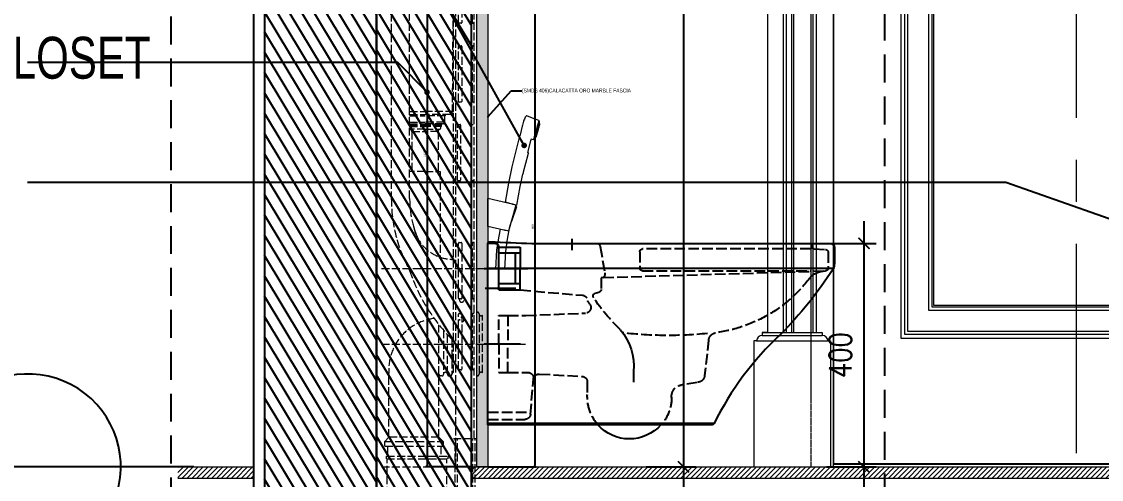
# Model space of a CAD drawing. Header units: inches. Extents: x 193287 to 241687, y 437648 to 550079.
# Drawn here: x 227563 to 229495, y 448313 to 449132 of the extents above; entities that cross this region are included whole.
import ezdxf

# ---------------------------------------------------------------- set-up
doc = ezdxf.new("R2010")
doc.units = ezdxf.units.IN
doc.header["$MEASUREMENT"] = 0
for name, pattern in [('AM_DIN_F_W050', [6.25, 4.75, -1.5]), ('CENTERX2', [4, 2.5, -0.5, 0.5, -0.5]), ('HIDDEN', [0.375, 0.25, -0.125]), ('HIDDEN2', [0.1875, 0.125, -0.0625])]:
    doc.linetypes.add(name, pattern=pattern)
for name, color, linetype, lineweight in [('A-Dim-ID', 9, 'Continuous', 20), ('CQ bathroom accessories', 8, 'Continuous', 0), ('CQ Marble', 6, 'Continuous', 0), ('CQ Section Flooring fin.', 6, 'Continuous', 0), ('CQ Wood', 30, 'Continuous', 0), ('Marble', 6, 'Continuous', 0)]:
    doc.layers.add(name, color=color, linetype=linetype, lineweight=lineweight)
for name, color, linetype in [('A-DIMESNION-1', 7, 'Continuous'), ('CQ centerline', 8, 'Continuous'), ('CQ elevation arrow label', 1, 'Continuous'), ('CQ marble hatch', 8, 'Continuous'), ('CQ Plaster', 1, 'Continuous'), ('CQ SANITARY WARES', 212, 'Continuous'), ('CQ section wall', 3, 'Continuous'), ('CQ SPOT DETAIL DIMENSION', 9, 'Continuous'), ('CQ spot detail elevation', 1, 'Continuous'), ('CQ SPOT DETAILS', 40, 'Continuous'), ('CQ text label', 3, 'Continuous'), ('CQ_callout', 34, 'Continuous'), ('Layer1', 1, 'Continuous'), ('SANITARY WARES', 212, 'Continuous'), ('WOOD', 23, 'Continuous'), ('xref grd floor$2$CQ Wall hatch_CHB', 8, 'Continuous')]:
    doc.layers.add(name, color=color, linetype=linetype)
doc.styles.add('DIM 50', font='romans.shx', dxfattribs={"width": 0.75, "height": 100})
doc.styles.add('ST9', font='romans.shx', dxfattribs={"width": 0.8})
doc.styles.get("Standard").update_dxf_attribs({"font": 'arial.ttf'})
doc.dimstyles.new('CQ 2.5', dxfattribs={"dimscale": 0.025, "dimtxt": 150, "dimasz": 100, "dimexe": 100, "dimexo": 0, "dimgap": 80, "dimtad": 1, "dimdec": 0, "dimzin": 0, "dimdsep": 46, "dimtxsty": 'Standard', "dimblk": 'DOT', "dimcen": 100, "dimclrd": 250, "dimclre": 250, "dimclrt": 3, "dimadec": 0, "dimazin": 0, "dimtfac": 1, "dimtdec": 0, "dimtofl": 0, "dimtmove": 0, "dimatfit": 3, "dimfxl": 1, "dimtolj": 1, "dimtzin": 0, "dimlwd": -1, "dimarcsym": 0})
doc.dimstyles.new('DIM-20', dxfattribs={"dimscale": 1000, "dimtxt": 0.044, "dimasz": 0.035, "dimexe": 0.022, "dimexo": 0.022, "dimgap": 0.022, "dimtad": 1, "dimdec": 0, "dimzin": 0, "dimdsep": 46, "dimtxsty": 'ST9', "dimblk1": 'ARCHTICK', "dimblk2": 'ARCHTICK', "dimsah": 1, "dimcen": 0.088, "dimdle": 0.04, "dimclrd": 256, "dimclre": 256, "dimclrt": 3, "dimadec": 0, "dimazin": 0, "dimtfac": 1, "dimtdec": 0, "dimtix": 1, "dimtofl": 0, "dimtmove": 1, "dimatfit": 3, "dimldrblk": 'CLOSED', "dimfxl": 1, "dimtolj": 1, "dimtzin": 0, "dimarcsym": 0})
doc.dimstyles.get("Standard").update_dxf_attribs({"dimtxt": 0.18, "dimasz": 0.18, "dimexe": 0.18, "dimexo": 0.0625, "dimgap": 0.09, "dimtad": 0, "dimtih": 1, "dimtoh": 1, "dimdec": 4, "dimzin": 0, "dimdsep": 46, "dimtxsty": 'Standard', "dimcen": 0.09, "dimadec": 0, "dimazin": 0, "dimtfac": 1, "dimtdec": 4, "dimtofl": 0, "dimtmove": 0, "dimatfit": 3, "dimfxl": 1, "dimtolj": 1, "dimtzin": 0, "dimarcsym": 0})

# ---------------------------------------------------------------- blocks, each defined once
blk = doc.blocks.new('SECTION C AND F')
at = {"layer": 'Marble'}
h = blk.add_hatch(dxfattribs=at)
h.set_pattern_fill('ANSI31', color=8, scale=50, angle=-13.9714, style=0)
h.set_pattern_definition([(45, (300099.5014, 430523.575), (-4.4194174, 4.4194174), [])])
h.paths.add_polyline_path([(342600.2, 479435.9), (342600.2, 479415.9), (342464.9, 479415.9), (342464.9, 479435.9)])
h.paths.add_polyline_path([(342990, 479415.9), (342990, 479435.9), (345295.2, 479435.9), (345295.2, 479415.9)])
at = {"layer": 'xref grd floor$2$CQ Wall hatch_CHB'}
h = blk.add_hatch(dxfattribs=at)
h.set_pattern_fill('ANSI31,_O', color=8, scale=150, angle=76.0286)
h.set_pattern_definition([(121.0285767, (95684.039, 1302.347), (-16.0670684, -9.6649787), [])])
h.paths.add_polyline_path([(342620.2, 483585.9), (342820.2, 483585.9), (342820.2, 479335.6), (342620.2, 479335.6), (342620.2, 483035.9), (342620.2, 483035.9), (342620.2, 483235.9)])
h = blk.add_hatch(dxfattribs=at)
h.set_pattern_fill('ANSI31,_O', color=8, scale=150, angle=76.0286)
h.set_pattern_definition([(121.0285767, (0, 0), (-16.0670684, -9.6649787), [])])
h.paths.add_polyline_path([(342990, 479335.9), (342820.2, 479335.9), (342820.2, 480555.9), (342990, 480555.9)])
at = {"layer": 'CQ Plaster'}
blk.add_line((342600.2, 483585.9, 0), (342600.2, 479335.6, 0), dxfattribs=at)
at = {"layer": 'CQ Section Flooring fin.'}
for p, q in [((342464.9, 479435.9, 0), (342600.2, 479435.9, 0)), ((342990, 479435.9, 0), (345295.2, 479435.9, 0)), ((342464.9, 479415.9, 0), (342600.2, 479415.9, 0)), ((342990, 479415.9, 0), (345295.2, 479415.9, 0))]:
    blk.add_line(p, q, dxfattribs=at)
at = {"layer": 'CQ section wall'}
for p, q in [((342620.2, 483585.9, 0), (342620.2, 479335.6, 0)), ((342820.2, 483585.9, 0), (342820.2, 479335.6, 0))]:
    blk.add_line(p, q, dxfattribs=at)
at = {"layer": 'CQ section wall', "elevation": 0}
blk.add_lwpolyline([(342990, 479335.9), (342820.2, 479335.9), (342820.2, 480555.9), (342990, 480555.9)], close=True, dxfattribs=at)
blk = doc.blocks.new('wd-05 gf-07')
at = {"layer": 'CQ Wood', "color": 8, "ltscale": 5}
for p, q in [((229503, 471239.7, 0), (229503, 473698.5, 0)), ((229508.1, 471239.7, 0), (229508.1, 473693.4, 0)), ((229517.6, 471239.7, 0), (229517.6, 473683.9, 0)), ((229521.1, 471239.7, 0), (229521.1, 473680.4, 0)), ((229552.1, 471239.7, 0), (229552.1, 473649.4, 0)), ((229556.1, 471239.7, 0), (229556.1, 473645.4, 0)), ((229562.1, 471239.7, 0), (229562.1, 473639.4, 0)), ((229593.1, 471004.4, 0), (229593.1, 473608.4, 0)), ((229713.1, 471229.4, 0), (229713.1, 473489.6, 0)), ((229720.1, 471236.4, 0), (229720.1, 473482.6, 0)), ((229725.2, 471241.5, 0), (229725.2, 473477.6, 0)), ((229763.1, 471279.4, 0), (229763.1, 473439.6, 0)), ((229769.1, 471285.4, 0), (229769.1, 473433.6, 0)), ((229772.1, 471288.4, 0), (229772.1, 473430.6, 0)), ((230285.1, 471285.4, 0), (229769.1, 471285.4, 0)), ((230282.1, 471288.4, 0), (229772.1, 471288.4, 0)), ((230291.1, 471279.4, 0), (229763.1, 471279.4, 0)), ((230329, 471241.5, 0), (229725.2, 471241.5, 0)), ((230341.1, 471229.4, 0), (229713.1, 471229.4, 0)), ((230334.1, 471236.4, 0), (229720.1, 471236.4, 0))]:
    blk.add_line(p, q, dxfattribs=at)
at = {"layer": 'CQ Wood', "color": 8, "linetype": 'HIDDEN2', "ltscale": 10}
blk.add_line((229552.1, 470999.4, 0), (229552.1, 473659.5, 0), dxfattribs=at)
at = {"layer": 'CQ Wood', "color": 31, "ltscale": 5}
blk.add_line((229592.1, 470999.4, 0), (229592.1, 473609.4, 0), dxfattribs=at)
at = {"layer": 'CQ Wood', "color": 31, "ltscale": 5, "elevation": 0}
blk.add_lwpolyline([(229474.7, 471239.7), (229474.7, 473726.8), (230052.1, 473726.8)], dxfattribs=at)
at = {"layer": 'Marble', "color": 31}
for p, q in [((229454.7, 471224.7, 0), (229449.7, 471224.7, 0)), ((229449.7, 471224.7, 0), (229449.7, 470999.4, 0)), ((229474.7, 471239.7, 0), (229464.7, 471239.7, 0)), ((229464.7, 471239.7, 0), (229464.7, 471234.7, 0)), ((229474.7, 471239.7, 0), (229474.7, 471239.7, 0))]:
    blk.add_line(p, q, dxfattribs=at)
at = {"layer": 'Marble', "color": 8}
for p, q in [((229454.7, 471224.7, 0), (229582.1, 471224.7, 0)), ((229464.7, 471239.7, 0), (229562.1, 471239.7, 0)), ((229464.7, 471234.7, 0), (229572.1, 471234.7, 0)), ((229562.1, 471239.7, 0), (229562.1, 471239.7, 0)), ((229562.1, 471239.7, 0), (229572.1, 471239.7, 0)), ((229572.1, 471239.7, 0), (229572.1, 471234.7, 0)), ((229582.1, 471224.7, 0), (229587.1, 471224.7, 0)), ((229587.1, 471224.7, 0), (229587.1, 470999.4, 0))]:
    blk.add_line(p, q, dxfattribs=at)
at = {"layer": 'Marble', "color": 31}
blk.add_arc((229464.7, 471224.7, 0), 10, 90, 180, dxfattribs=at)
at = {"layer": 'Marble', "color": 8}
blk.add_arc((229572.1, 471224.7, 0), 10, 0, 90, dxfattribs=at)
at = {"layer": 'WOOD', "color": 8, "ltscale": 5}
blk.add_line((230461.1, 471004.4, 0), (229593.1, 471004.4, 0), dxfattribs=at)
blk = doc.blocks.new('ARROW LEVEL')
at = {"layer": 'Layer1'}
blk.add_hatch(color=256, dxfattribs=at).paths.add_polyline_path([(412574, 433440), (412587.3, 433525.1), (412599.2, 433463.4)])
at = {"layer": 'CQ centerline'}
blk.add_line((412633, 433605.1, 0), (412633, 433674, 0), dxfattribs=at)
blk.add_arc((412753.7, 433525.1, 0), 166.3, 180, 136.51, dxfattribs=at)
at = {"layer": 'Layer1', "elevation": 0}
blk.add_lwpolyline([(412574, 433440), (412587.3, 433525.1), (412599.2, 433463.4)], close=True, dxfattribs=at)
blk = doc.blocks.new('niche section 2')
at = {"layer": 'CQ marble hatch', "ltscale": 1000}
h = blk.add_hatch(dxfattribs=at)
h.set_pattern_fill('ANSI36', color=256, scale=25, style=0)
h.set_pattern_definition([(45, (-202819.4748, -456589.9536), (1.657281518, 6.0766989), [7.8125, -1.5625, 0, -1.5625])])
h.paths.add_polyline_path([(1495.4, -8254.4), (1475.4, -8254.4), (1475.4, -7124.3), (1495.4, -7124.3)])
at = {"layer": 'CQ Marble', "color": 6, "elevation": 0}
blk.add_lwpolyline([(1495.4, -8254.4), (1475.4, -8254.4), (1475.4, -7124.3), (1495.4, -7124.3), (1495.4, -8254.4)], dxfattribs=at)
blk = doc.blocks.new('Duravit Durastyle WC 254209 side')
at = {"layer": 'CQ SANITARY WARES', "color": 6, "linetype": 'AM_DIN_F_W050', "ltscale": 4}
for p, q in [((429844.8, 519420), (429836.7, 519372.8)), ((429436.8, 519409.8), (429436.8, 519381.6)), ((429462.2, 519415.8), (429441.6, 519414.8)), ((429468.1, 519415.8), (429768.9, 519415.8)), ((429773.9, 519410.8), (429773.9, 519381.6)), ((429839.5, 519364.6), (429442.6, 519376.6)), ((429768.9, 519376.6), (429466.4, 519376.6)), ((429839.5, 519364.6), (429843.1, 519364)), ((429843.1, 519364), (429843.1, 519343.3)), ((429987.9, 519342.4), (429876.8, 519333)), ((429977.9, 519296.8), (429871, 519301.1)), ((430010, 519296.8), (429977.9, 519296.8)), ((430026.5, 519296.8), (430010, 519296.8)), ((430010, 519296.8), (430010, 519245.8)), ((430026.5, 519245.8), (430026.5, 519296.8)), ((429650.8, 519252.7), (429658, 519189.6)), ((430010, 519194.8), (430010, 519245.8)), ((430026.5, 519245.8), (430026.5, 519194.8)), ((429785.1, 519196.6), (429785.1, 519172.8)), ((429953.5, 519191.9), (429877, 519187.8)), ((430010, 519194.8), (429974.2, 519194.8)), ((430026.5, 519194.8), (430010, 519194.8)), ((429671.3, 519177), (429700.1, 519172.3)), ((429867.9, 519177.8), (429867.9, 519155.4)), ((429969.6, 519119.8), (429964.3, 519182.9)), ((430045.7, 519123.5), (429969.3, 519123.5)), ((430045.7, 519110.8), (429979.6, 519110.8))]:
    blk.add_line(p, q, dxfattribs=at)
at = {"layer": 'CQ SANITARY WARES'}
for p, q in [((429895.7, 519433.7), (429895.7, 519413.4)), ((430026.1, 519418.9), (429987.9, 519419.3)), ((429987.9, 519419.3), (429987.9, 519380.8)), ((430026.1, 519342.8), (430026.1, 519418.9)), ((430045.7, 519426), (430032.3, 519425.8)), ((429987.9, 519408.3), (430026.1, 519408.3)), ((429997.2, 519408.3), (429997.2, 519353.3)), ((430045.7, 519381.4), (429428.6, 519381.4)), ((430052.6, 519380.8), (429974.4, 519380.8)), ((429987.9, 519342.4), (429987.9, 519380.8)), ((429987.9, 519353.3), (430026.1, 519353.3)), ((430026.1, 519342.8), (429987.9, 519342.4)), ((430050.6, 519345.8), (429995.8, 519345.8)), ((429854, 519336.4), (429846.7, 519338.4)), ((430052.6, 519245.8), (429987.4, 519245.8)), ((429641.1, 519103.6), (430045.7, 519103.6)), ((429736.3, 519100.8), (429848.8, 519100.8))]:
    blk.add_line(p, q, dxfattribs=at)
blk.add_lwpolyline([(430045.7, 519425.8, 0.428089), (430042.5, 519428.8, -0.003714), (429967.1, 519425.8), (429432.7, 519425.8, 0.414214), (429425.7, 519418.8), (429425.7, 519389.1, 0.119222), (429427.9, 519379.9, 0.051911), (429522.4, 519262.7, -0.089703), (429641.1, 519103.6, 0.284493), (429645.6, 519100.8), (429736.3, 519100.8, 0.444692), (429848.8, 519100.8), (430045.7, 519100.8)], format="xyb", close=True, dxfattribs=at)
at = {"layer": 'CQ SANITARY WARES', "color": 6, "linetype": 'AM_DIN_F_W050', "ltscale": 4}
for centre, radius, start, end in [((429461.9, 519420.8), 5, 272.9399, 90), ((429441.8, 519409.8), 5, 92.8535, 180), ((429768.9, 519410.8), 5, 0, 90), ((429441.8, 519381.6), 5, 180, 270), ((429768.9, 519381.6), 5, 270, 0), ((429671, 519516), 252.3, 217.3453, 262.4493), ((429844.8, 519370.9), 8.29, 166.8205, 230.2311), ((429579.3, 519511.8), 332.4, 313.7197, 326.602), ((429852.6, 519331.6), 5, 326.602, 74.2054), ((429564.8, 519517.6), 359.7, 326.0388, 327.2196), ((429877.3, 519323), 10, 93.0068, 148.3617), ((429871.4, 519311.1), 10, 146.0388, 267.7161), ((429635.9, 519251), 15, 6.4795, 82.4493), ((429723.8, 519951.7), 690.7, 264.0989, 276.6635), ((429671.3, 519190.3), 13.3, 183.1264, 270), ((429877.9, 519177.8), 10, 94.9207, 180), ((429954.4, 519182), 10, 5.2388, 94.9207), ((429974.2, 519184.8), 10, 90, 185.2388), ((429696.5, 519152), 20.6, 354.4896, 80.1159), ((429789.5, 519150), 72.5, 179.4954, 222.7701), ((429789.3, 519152.2), 78.6, 319.1276, 2.303), ((429979.6, 519120.8), 10, 185.2388, 270)]:
    blk.add_arc(centre, radius, start, end, dxfattribs=at)
at = {"layer": 'CQ SANITARY WARES'}
for centre, radius, start, end in [((429851.7, 519418.8), 7, 90, 170.3452), ((430033.1, 519418.9), 7, 96.1997, 179.9501), ((429441.5, 519339.1), 37.5, 39.4711, 89.5358), ((429848.1, 519343.3), 5, 180, 254.2054), ((429887.5, 519205.2), 102.8, 139.7813, 184.7865)]:
    blk.add_arc(centre, radius, start, end, dxfattribs=at)
blk = doc.blocks.new('hansgrohe handspray side_3219000')
for p, q in [((153189.2, 35423.4), (153189.6, 35423.5)), ((153189.2, 35423.4), (153189.6, 35423.5)), ((153189.2, 35423.4), (153189.3, 35423.1)), ((153189.2, 35423.4), (153189.5, 35422.5)), ((153189.3, 35423.1), (153189.7, 35423.3)), ((153189.3, 35423.1), (153189.7, 35423.3)), ((153189.3, 35423.1), (153189.5, 35422.5)), ((153189.3, 35423.1), (153189.5, 35422.5)), ((153189.5, 35424), (153189.6, 35424.4)), ((153189.5, 35424), (153189.6, 35423.5)), ((153189.5, 35424), (153189.6, 35423.5)), ((153189.5, 35424), (153189.6, 35423.5)), ((153189.6, 35424.4), (153189.9, 35424.7)), ((153189.6, 35424.4), (153189.7, 35423.9)), ((153189.6, 35423.5), (153190, 35422.3)), ((153189.7, 35423.9), (153190, 35422.7)), ((153189.9, 35424.7), (153190.2, 35424.7)), ((153189.9, 35424.7), (153190.2, 35424.7)), ((153190, 35428.9), (153190.7, 35430.1)), ((153190, 35428.9), (153190.2, 35428.5)), ((153190, 35428.9), (153190.2, 35428.5)), ((153190, 35428.9), (153190.2, 35428.3)), ((153190, 35427.4), (153190.1, 35428.2)), ((153190, 35427.4), (153190, 35426.2)), ((153190, 35426.2), (153190.2, 35424.7)), ((153190.1, 35428.2), (153190.2, 35428.5)), ((153190.1, 35428.2), (153190.2, 35428.5)), ((153190.2, 35428.3), (153190.7, 35426.7)), ((153190.7, 35430.1), (153201.9, 35434.3)), ((153190.7, 35430.1), (153190.8, 35429.5)), ((153190.7, 35426.7), (153191.4, 35424.1)), ((153190.8, 35429.5), (153191.3, 35427.8)), ((153191.3, 35427.8), (153192.1, 35425)), ((153191.4, 35424.1), (153192.3, 35420.7)), ((153192.1, 35425), (153193.1, 35421.4)), ((153201.9, 35434.3), (153212.3, 35438.2)), ((153212.3, 35438.2), (153212.7, 35438.2)), ((153212.7, 35438.2), (153213.3, 35437.8)), ((153213.3, 35437.8), (153214, 35437)), ((153214, 35437), (153214.8, 35435.8)), ((153214.8, 35435.8), (153215.7, 35434.2)), ((153215.7, 35434.2), (153216.4, 35432.4)), ((153216.4, 35432.4), (153217.2, 35430.5)), ((153217.2, 35430.5), (153217.8, 35428.9)), ((153217.8, 35428.9), (153218.2, 35427.4)), ((153218.2, 35427.4), (153218.3, 35427.2)), ((153218.2, 35427.4), (153218.3, 35427.2)), ((153218.3, 35427.2), (153218.5, 35426.4)), ((153218.5, 35426.4), (153219.8, 35421.7)), ((153189.5, 35422.5), (153189.9, 35422.6)), ((153189.5, 35422.5), (153189.9, 35422.6)), ((153189.5, 35422.5), (153189.7, 35421.5)), ((153189.5, 35422.5), (153189.7, 35421.5)), ((153189.5, 35422.5), (153189.6, 35421.8)), ((153189.6, 35422), (153190, 35422.1)), ((153189.6, 35422), (153190, 35422.1)), ((153189.6, 35421.9), (153190.1, 35422)), ((153189.6, 35422), (153189.6, 35421.9)), ((153189.6, 35421.9), (153189.8, 35421.3)), ((153189.6, 35421.8), (153189.7, 35421.5)), ((153189.7, 35421.5), (153189.8, 35421.3)), ((153189.8, 35421.3), (153190.2, 35421.4)), ((153189.8, 35421.3), (153190.2, 35421.4)), ((153189.8, 35421.3), (153190, 35420.6)), ((153190, 35422.7), (153190.6, 35420.8)), ((153190, 35420.6), (153190.4, 35420.7)), ((153190, 35420.6), (153190.4, 35420.7)), ((153190, 35420.6), (153190.1, 35420.1)), ((153190.1, 35420.1), (153190.6, 35420.2)), ((153190.1, 35420.1), (153190.6, 35420.2)), ((153190.3, 35419.3), (153190.8, 35419.4)), ((153190.3, 35419.3), (153190.8, 35419.4)), ((153190.3, 35419.3), (153190.4, 35419)), ((153190.3, 35419.3), (153190.4, 35419)), ((153190.3, 35419.3), (153190.5, 35418.9)), ((153190.4, 35419), (153190.5, 35418.6)), ((153190.4, 35419), (153190.5, 35418.6)), ((153190.5, 35420.5), (153191.2, 35418)), ((153190.5, 35418.9), (153190.9, 35419)), ((153190.5, 35418.9), (153190.9, 35419)), ((153190.5, 35418.9), (153190.7, 35418.1)), ((153190.5, 35418.6), (153190.7, 35418.2)), ((153190.5, 35418.6), (153190.7, 35418.2)), ((153190.6, 35420.8), (153191.3, 35418.2)), ((153190.7, 35418.1), (153191.1, 35418.3)), ((153190.7, 35418.1), (153191.1, 35418.3)), ((153190.7, 35418.1), (153191.1, 35418.2)), ((153190.7, 35418.1), (153190.8, 35417.6)), ((153190.7, 35418.1), (153190.8, 35417.8)), ((153190.7, 35418.1), (153190.8, 35417.8)), ((153190.8, 35417.8), (153190.8, 35417.6)), ((153190.8, 35417.6), (153191.3, 35417.8)), ((153190.8, 35417.8), (153190.8, 35417.6)), ((153190.8, 35417.6), (153190.9, 35417.3)), ((153190.8, 35417.6), (153190.8, 35417.6)), ((153190.8, 35417.6), (153190.8, 35417.6)), ((153190.8, 35417.6), (153191, 35416.9)), ((153190.9, 35417.3), (153191, 35417)), ((153190.9, 35417.3), (153191, 35417)), ((153191, 35417.1), (153191.1, 35416.7)), ((153191, 35416.9), (153191.5, 35417)), ((153191, 35416.9), (153191.5, 35417)), ((153191, 35417), (153191.1, 35416.7)), ((153191, 35417), (153191.1, 35416.7)), ((153191, 35416.9), (153191.2, 35416.3)), ((153191.1, 35416.7), (153191.2, 35416.2)), ((153191.2, 35416.3), (153191.6, 35416.5)), ((153191.2, 35416.3), (153191.6, 35416.5)), ((153191.2, 35416.2), (153191.6, 35416.4)), ((153191.2, 35416.3), (153191.2, 35416.2)), ((153191.2, 35416.2), (153191.3, 35416)), ((153191.3, 35418.2), (153192.2, 35415.2)), ((153191.3, 35416), (153191.7, 35416.1)), ((153191.3, 35416), (153191.7, 35416.1)), ((153191.3, 35416), (153191.4, 35415.7)), ((153191.4, 35415.7), (153191.8, 35415.8)), ((153191.4, 35415.7), (153191.8, 35415.8)), ((153191.4, 35415.7), (153191.4, 35415.4)), ((153191.4, 35415.4), (153191.9, 35415.6)), ((153191.4, 35415.4), (153191.9, 35415.6)), ((153191.4, 35415.4), (153191.6, 35414.8)), ((153191.6, 35414.8), (153192.1, 35414.9)), ((153191.6, 35414.8), (153191.8, 35414.1)), ((153191.7, 35414.5), (153191.7, 35414.4)), ((153191.7, 35414.5), (153191.7, 35414.4)), ((153191.7, 35414.4), (153191.9, 35413.9)), ((153191.7, 35414.4), (153191.9, 35413.9)), ((153191.8, 35414.2), (153192.2, 35414.4)), ((153191.8, 35414.2), (153191.8, 35414.2)), ((153191.8, 35414.2), (153191.9, 35413.8)), ((153191.8, 35414.1), (153191.9, 35413.8)), ((153191.9, 35413.8), (153192.3, 35413.9)), ((153191.9, 35413.8), (153192.3, 35413.9)), ((153191.9, 35413.8), (153192, 35413.3)), ((153191.9, 35413.8), (153192.1, 35413.1)), ((153192, 35415.1), (153192.9, 35412)), ((153192, 35413.5), (153192, 35413.4)), ((153192, 35413.5), (153192, 35413.4)), ((153192, 35413.4), (153192.2, 35412.8)), ((153192, 35413.3), (153192.2, 35412.8)), ((153192, 35413.3), (153192.2, 35412.8)), ((153192.1, 35413.1), (153192.5, 35413.2)), ((153192.1, 35413.1), (153192.5, 35413.2)), ((153192.1, 35413.1), (153192.2, 35412.8)), ((153192.2, 35415.2), (153193, 35412)), ((153192.2, 35412.8), (153192.6, 35413)), ((153192.2, 35412.8), (153192.2, 35412.5)), ((153192.2, 35412.5), (153192.7, 35412.7)), ((153192.2, 35412.5), (153192.4, 35411.9)), ((153192.3, 35420.7), (153193.5, 35416.7)), ((153192.4, 35411.9), (153192.9, 35412)), ((153192.4, 35411.9), (153192.6, 35411.4)), ((153192.4, 35411.9), (153192.6, 35411.2)), ((153192.6, 35411.4), (153192.6, 35411.3)), ((153192.6, 35411.2), (153193.1, 35411.3)), ((153192.6, 35411.3), (153192.7, 35411.1)), ((153192.6, 35411.2), (153192.7, 35410.9)), ((153192.7, 35411.1), (153192.8, 35410.6)), ((153192.7, 35410.9), (153193.2, 35411)), ((153192.7, 35410.9), (153192.8, 35410.7)), ((153192.7, 35410.9), (153192.8, 35410.7)), ((153192.8, 35410.6), (153193.2, 35410.7)), ((153192.8, 35410.6), (153193.2, 35410.7)), ((153192.8, 35410.7), (153193, 35409.9)), ((153192.8, 35410.6), (153193, 35409.9)), ((153192.9, 35412), (153193.8, 35408.9)), ((153192.9, 35410.3), (153193.1, 35409.7)), ((153192.9, 35410.3), (153193.1, 35409.7)), ((153193, 35412), (153193.9, 35408.9)), ((153193, 35409.9), (153193.4, 35410)), ((153193, 35409.9), (153193.1, 35409.5)), ((153193, 35409.9), (153193.2, 35409.3)), ((153193, 35409.9), (153193.1, 35409.5)), ((153193.1, 35421.4), (153194.3, 35417.2)), ((153193.1, 35409.7), (153193.1, 35409.5)), ((153193.1, 35409.7), (153193.1, 35409.5)), ((153193.2, 35409.3), (153193.6, 35409.4)), ((153193.2, 35409.2), (153193.6, 35409.3)), ((153193.2, 35409.2), (153193.6, 35409.3)), ((153193.2, 35409.3), (153193.2, 35409.2)), ((153193.2, 35409.2), (153193.3, 35409)), ((153193.3, 35409), (153193.7, 35409.1)), ((153193.3, 35409), (153193.4, 35408.3)), ((153193.4, 35408.3), (153193.9, 35408.4)), ((153193.4, 35408.3), (153193.5, 35408)), ((153193.5, 35416.7), (153194.7, 35412.5)), ((153193.5, 35408.1), (153193.6, 35407.8)), ((153193.5, 35408), (153194, 35408.1)), ((153193.6, 35407.8), (153194, 35407.9)), ((153193.6, 35407.8), (153194, 35407.9)), ((153193.6, 35407.8), (153193.7, 35407.5)), ((153193.7, 35407.5), (153194.1, 35407.6)), ((153193.7, 35407.4), (153194.1, 35407.5)), ((153193.7, 35407.5), (153193.7, 35407.4)), ((153193.7, 35407.4), (153193.9, 35406.8)), ((153193.8, 35408.9), (153194.6, 35406)), ((153193.9, 35408.9), (153194.8, 35405.9)), ((153193.9, 35406.8), (153194.3, 35407)), ((153193.9, 35406.8), (153193.9, 35406.6)), ((153193.9, 35406.8), (153194.1, 35406.1)), ((153193.9, 35406.6), (153194, 35406.3)), ((153193.9, 35406.6), (153194, 35406.3)), ((153194, 35406.3), (153194.2, 35405.8)), ((153194, 35406.3), (153194.2, 35405.8)), ((153194, 35406.3), (153194.1, 35406.1)), ((153194, 35406.3), (153194, 35406.2)), ((153194, 35406.3), (153194.1, 35406.1)), ((153194.1, 35406.1), (153194.5, 35406.2)), ((153194.1, 35406.1), (153194.2, 35405.7)), ((153194.2, 35405.7), (153194.6, 35405.8)), ((153194.2, 35405.8), (153194.2, 35405.7)), ((153194.2, 35405.8), (153194.2, 35405.7)), ((153194.2, 35405.7), (153194.2, 35405.6)), ((153194.2, 35405.7), (153194.2, 35405.5)), ((153194.2, 35405.7), (153194.2, 35405.5)), ((153194.2, 35405.7), (153194.3, 35405.1)), ((153194.2, 35405.6), (153194.6, 35405.7)), ((153194.2, 35405.6), (153194.4, 35404.9)), ((153194.3, 35417.2), (153195.5, 35412.7)), ((153194.3, 35405.3), (153194.3, 35405.1)), ((153194.3, 35405.3), (153194.3, 35405.1)), ((153194.3, 35405.1), (153194.5, 35404.5)), ((153194.4, 35404.9), (153194.8, 35405)), ((153194.4, 35404.9), (153194.5, 35404.5)), ((153194.4, 35404.9), (153194.5, 35404.5)), ((153194.4, 35404.9), (153194.5, 35404.4)), ((153194.5, 35404.4), (153195, 35404.6)), ((153194.5, 35404.5), (153194.5, 35404.4)), ((153194.7, 35412.5), (153195.8, 35408.3)), ((153194.8, 35405.9), (153195.5, 35403.3)), ((153194.8, 35403.6), (153195.2, 35403.7)), ((153194.8, 35403.6), (153194.8, 35403.5)), ((153194.8, 35403.6), (153194.9, 35403.2)), ((153194.8, 35403.5), (153195, 35403)), ((153195.5, 35412.7), (153196.8, 35408.3)), ((153195.8, 35408.3), (153197, 35404.3)), ((153196.8, 35408.3), (153198, 35404.1)), ((153197, 35404.3), (153197.9, 35400.9)), ((153198, 35404.1), (153199, 35400.5)), ((153219.8, 35421.7), (153220.3, 35419.7)), ((153220.3, 35419.7), (153224.3, 35404.5)), ((153224.3, 35404.5), (153225.8, 35399.4)), ((153194.9, 35403.2), (153195.3, 35403.3)), ((153194.9, 35403.2), (153195.1, 35402.5)), ((153195, 35403), (153195.2, 35402.2)), ((153195.1, 35402.5), (153195.5, 35402.6)), ((153195.1, 35402.5), (153195.3, 35401.9)), ((153195.2, 35402.2), (153195.3, 35401.8)), ((153195.3, 35401.9), (153195.7, 35402)), ((153195.3, 35401.9), (153195.3, 35401.8)), ((153195.3, 35401.8), (153195.7, 35401.9)), ((153195.3, 35401.8), (153195.4, 35401.3)), ((153195.4, 35401.3), (153195.9, 35401.4)), ((153195.4, 35401.3), (153195.6, 35400.6)), ((153195.5, 35403.3), (153196.1, 35401.4)), ((153195.6, 35400.6), (153196.1, 35400.7)), ((153195.6, 35400.6), (153196.1, 35400.7)), ((153195.6, 35400.6), (153195.7, 35400.3)), ((153195.7, 35400.3), (153196.1, 35400.4)), ((153195.8, 35401.7), (153196.1, 35400.5)), ((153196.1, 35401.4), (153196.4, 35400.2)), ((153196.3, 35400), (153196.5, 35399.7)), ((153196.4, 35400.2), (153196.5, 35399.7)), ((153196.5, 35399.7), (153196.9, 35399.6)), ((153196.9, 35399.6), (153197.2, 35399.7)), ((153197.2, 35399.7), (153197.8, 35398.4)), ((153197.8, 35398.4), (153198.5, 35397.4)), ((153197.9, 35400.9), (153198.6, 35398.3)), ((153198.5, 35397.4), (153199, 35396.7)), ((153198.6, 35398.3), (153199.1, 35396.7)), ((153199, 35400.5), (153199.8, 35397.7)), ((153199, 35396.7), (153199.2, 35396.5)), ((153199.1, 35396.7), (153199.3, 35396.1)), ((153199.3, 35396.1), (153200.4, 35395.4)), ((153199.8, 35397.7), (153200.3, 35396)), ((153200.3, 35396), (153200.4, 35395.4)), ((153200.4, 35395.4), (153204.6, 35396.2)), ((153200.4, 35395.4), (153204.6, 35396.2)), ((153204.6, 35396.2), (153205.4, 35393.7)), ((153205.4, 35393.7), (153210.7, 35372.8)), ((153225.8, 35399.4), (153232.4, 35373.4)), ((153209.6, 35372.5), (153210.7, 35372.8)), ((153209.6, 35372.5), (153209.6, 35372.4)), ((153209.6, 35372.4), (153209.7, 35372)), ((153209.7, 35372), (153209.8, 35371.4)), ((153209.8, 35371.4), (153210, 35370.5)), ((153210, 35370.5), (153210.3, 35369.6)), ((153210.3, 35369.6), (153210.5, 35368.6)), ((153210.5, 35368.6), (153218.4, 35337.6)), ((153232.4, 35373.4), (153238.7, 35346.7)), ((153238.7, 35346.7), (153244.9, 35317.5)), ((153218.4, 35337.6), (153218.6, 35336.6)), ((153218.6, 35336.6), (153218.9, 35335.7)), ((153218.9, 35335.7), (153219.1, 35334.8)), ((153219.1, 35334.8), (153219.2, 35334.2)), ((153219.2, 35334.2), (153219.3, 35333.9)), ((153219.3, 35333.9), (153219.4, 35333.7)), ((153219.4, 35333.7), (153219.9, 35333.8)), ((153219.9, 35333.9), (153224.6, 35311.8)), ((153224.6, 35311.8), (153230.6, 35278.2)), ((153244.9, 35317.5), (153251, 35284)), ((153238.3, 35280), (153281.6, 35290)), ((153281.6, 35240), (153281.6, 35290)), ((153281.6, 35290), (153281.6, 35240)), ((153230.6, 35278.2), (153231, 35278.3)), ((153230.6, 35278.2), (153231.4, 35277.7)), ((153230.6, 35275.5), (153231.1, 35277.6)), ((153230.6, 35275.5), (153239.8, 35248.9)), ((153231, 35278.3), (153232.1, 35278.6)), ((153231.1, 35277.6), (153231.4, 35277.7)), ((153231.1, 35277.6), (153231.5, 35277.7)), ((153231.5, 35277.7), (153231.8, 35277.8)), ((153231.6, 35278.5), (153233.6, 35278.9)), ((153231.6, 35278.5), (153245.1, 35232)), ((153232.1, 35278.6), (153233.5, 35279)), ((153233.5, 35279), (153235.1, 35279.5)), ((153233.6, 35278.9), (153235.2, 35279.3)), ((153235.1, 35279.5), (153237.4, 35280.1)), ((153235.2, 35279.3), (153237.2, 35279.8)), ((153237.2, 35279.8), (153238.3, 35280)), ((153237.4, 35280.1), (153240.3, 35281)), ((153240.3, 35281), (153248.3, 35283.2)), ((153248.3, 35283.2), (153248.7, 35283.3)), ((153248.7, 35283.3), (153249.2, 35283.5)), ((153249.2, 35283.5), (153249.6, 35283.6)), ((153249.6, 35283.6), (153250.1, 35283.7)), ((153250.1, 35283.7), (153250.4, 35283.8)), ((153250.4, 35282.8), (153251, 35284)), ((153250.4, 35283.8), (153250.7, 35283.9)), ((153250.7, 35283.9), (153250.9, 35283.9)), ((153250.9, 35283.9), (153250.9, 35284)), ((153239.8, 35248.9), (153240.1, 35249)), ((153240.1, 35249), (153240.2, 35249)), ((153240.2, 35249), (153243.6, 35237.4)), ((153243.6, 35237.4), (153247.4, 35217.4)), ((153245.1, 35232), (153246.8, 35232.4)), ((153246.8, 35232.4), (153248.8, 35232.9)), ((153248.8, 35232.9), (153250.7, 35233.3)), ((153250.7, 35233.3), (153252, 35233.5)), ((153252, 35233.5), (153253.1, 35233.8)), ((153253.1, 35233.8), (153281.6, 35240)), ((153259.9, 35235.2), (153262.4, 35222.9)), ((153247.4, 35217.4), (153250.3, 35195.7)), ((153262.4, 35222.9), (153266.1, 35198.5)), ((153250.3, 35195.7), (153252.1, 35164.1)), ((153250.3, 35195.7), (153252.1, 35164.1)), ((153266.1, 35198.5), (153268.1, 35164.1)), ((153266.1, 35198.5), (153268.1, 35164.1)), ((153252.1, 35164.1), (153252.7, 35164.1)), ((153252.1, 35164.1), (153252.6, 35164.1)), ((153252.6, 35164.1), (153254.4, 35164.1)), ((153252.7, 35164.1), (153253.3, 35164.1)), ((153254.4, 35164.1), (153256.9, 35164.1)), ((153256.9, 35164.1), (153260, 35164.1)), ((153260, 35164.1), (153263.1, 35164.1)), ((153260.4, 35164.1), (153263.2, 35164.1)), ((153263.1, 35164.1), (153265.6, 35164.1)), ((153263.2, 35164.1), (153265.7, 35164.1)), ((153265.6, 35164.1), (153267.4, 35164.1)), ((153265.7, 35164.1), (153267.5, 35164.1)), ((153267.4, 35164.1), (153268.1, 35164.1)), ((153267.5, 35164.1), (153268.1, 35164.1))]:
    blk.add_line(p, q)
blk = doc.blocks.new('teceprofil cistern 9.30080 side')
at = {"layer": 'SANITARY WARES', "color": 8, "linetype": 'AM_DIN_F_W050', "lineweight": 0, "ltscale": 3}
for p, q in [((159406, 26377.5, 0), (159406, 27248.3, 0)), ((159410.7, 26208.3, 0), (159410.7, 27248.3, 0)), ((159443.3, 26259.1, 0), (159443.3, 27248.3, 0)), ((159448, 26259.1, 0), (159448, 27248.3, 0)), ((159327.8, 26844.4, 0), (159355.4, 26844.4, 0)), ((159406, 26844.4, 0), (159355.4, 26844.4, 0)), ((159403.9, 26842.1, 0), (159403.9, 26844.4, 0)), ((159406, 26844.4, 0), (159406, 26850.4, 0)), ((159327.8, 26839.1, 0), (159355.4, 26839.1, 0)), ((159327.8, 26836.7, 0), (159355.4, 26836.7, 0)), ((159327.8, 26825.5, 0), (159355.4, 26825.5, 0)), ((159400.9, 26839.1, 0), (159355.4, 26839.1, 0)), ((159391.6, 26836.7, 0), (159355.4, 26836.7, 0)), ((159389.9, 26825.5, 0), (159355.4, 26825.5, 0)), ((159389.9, 26836.7, 0), (159389.9, 26825.3, 0)), ((159391.6, 26839.1, 0), (159391.6, 26836.7, 0)), ((159327.8, 26822.3, 0), (159355.4, 26822.3, 0)), ((159327.8, 26820.1, 0), (159355.4, 26820.1, 0)), ((159327.8, 26817.2, 0), (159355.4, 26817.2, 0)), ((159355.4, 26812.7, 0), (159329.9, 26812.7, 0)), ((159331.7, 26808.7, 0), (159331.7, 26812.7, 0)), ((159331.7, 26808.7, 0), (159355.4, 26808.7, 0)), ((159386.9, 26822.3, 0), (159355.4, 26822.3, 0)), ((159384.6, 26820.1, 0), (159355.4, 26820.1, 0)), ((159384.6, 26817.2, 0), (159355.4, 26817.2, 0)), ((159355.4, 26812.7, 0), (159380.9, 26812.7, 0)), ((159379.1, 26808.7, 0), (159355.4, 26808.7, 0)), ((159379.1, 26808.7, 0), (159379.1, 26812.7, 0)), ((159383.9, 26815.7, 0), (159383.9, 26817.2, 0)), ((159355.4, 26736.9, 0), (159328.1, 26736.9, 0)), ((159355.4, 26736.9, 0), (159382.7, 26736.9, 0)), ((159277.3, 26563.2, 0), (159536.8, 26563.2, 0)), ((159277.3, 26428.2, 0), (159536.8, 26428.2, 0)), ((159283.2, 26245.5, 0), (159283.2, 26253.9, 0)), ((159288.1, 26245.5, 0), (159288.1, 26227.6, 0)), ((159383.8, 26245.5, 0), (159383.8, 26227.6, 0)), ((159409.4, 26105.3, 0), (159409.4, 26259.1, 0)), ((159413.4, 26105.3, 0), (159413.4, 26259.1, 0)), ((159440.9, 26105.3, 0), (159440.9, 26259.1, 0)), ((159444.9, 26105.3, 0), (159444.9, 26259.1, 0)), ((159277.3, 26208.3), (159536.8, 26208.3))]:
    blk.add_line(p, q, dxfattribs=at)
at = {"layer": 'SANITARY WARES', "color": 8, "linetype": 'AM_DIN_F_W050', "lineweight": 0, "ltscale": 3, "elevation": 0}
for points in [[(159295.2, 26686.9), (159295.2, 27208)], [(159327.8, 26688.6), (159327.8, 27194.3)], [(159387.9, 27137.9), (159406, 27137.9), (159403.9, 26844.4)], [(159331.7, 26808.7), (159331.7, 26736.9), (159328.1, 26736.9)], [(159331.7, 26808.7), (159329.9, 26812.7)], [(159379.1, 26808.7), (159380.9, 26812.7)], [(159379.1, 26808.7), (159379.1, 26736.9), (159382.7, 26736.9), (159382.7, 26583.4)], [(159384.6, 26817.2), (159384.6, 26822.3)], [(159458, 26376.8), (159458, 26479.6)], [(159290.4, 26261.6), (159290.4, 26376.3)], [(159380.3, 26261.6), (159380.3, 26373.6)], [(159283.2, 26253.9), (159290.4, 26261.6)], [(159283.2, 26253.9), (159387.5, 26253.9)], [(159283.2, 26245.5), (159387.3, 26245.5)], [(159380.3, 26261.6), (159290.4, 26261.6)], [(159387.5, 26253.9), (159380.3, 26261.6)], [(159387.5, 26253.9), (159387.5, 26245.5)], [(159406, 26259.1), (159448, 26259.1)], [(159286.6, 26222.9), (159286.6, 26222.9), (159286.6, 26227.6)], [(159286.6, 26227.6), (159396.7, 26227.6)], [(159396.7, 26222.9), (159396.7, 26222.9), (159396.7, 26227.6)], [(159286.7, 26222.9), (159396.7, 26222.9)], [(159287.7, 26158.5), (159287.7, 26222.9)], [(159394.1, 26158.5), (159394.1, 26222.9)]]:
    blk.add_lwpolyline(points, dxfattribs=at)
for points in [[(159416.2, 27102.8), (159420, 27102.8, -0.414214), (159421, 27101.8), (159421, 27003.2, -0.414214), (159420, 27002.2), (159416.2, 27002.2, -0.414214), (159415.2, 27003.2), (159415.2, 27101.8, -0.414214)], [(159416.2, 26961.9), (159420, 26961.9, -0.414214), (159421, 26960.9), (159421, 26862.3, -0.414214), (159420, 26861.3), (159416.2, 26861.3, -0.414214), (159415.2, 26862.3), (159415.2, 26960.9, -0.414214)], [(159414.3, 26821.1), (159418.1, 26821.1, -0.414214), (159419.1, 26820.1), (159419.1, 26721.5, -0.414214), (159418.1, 26720.5), (159414.3, 26720.5, -0.414214), (159413.3, 26721.5), (159413.3, 26820.1, -0.414214)], [(159416.2, 26609.7), (159420, 26609.7, -0.414214), (159421, 26608.7), (159421, 26510.1, -0.414214), (159420, 26509.1), (159416.2, 26509.1, -0.414214), (159415.2, 26510.1), (159415.2, 26608.7, -0.414214)], [(159416.2, 26482.6), (159420, 26482.6, -0.414214), (159421, 26481.6), (159421, 26383, -0.414214), (159420, 26382), (159416.2, 26382, -0.414214), (159415.2, 26383), (159415.2, 26481.6, -0.414214)]]:
    blk.add_lwpolyline(points, format="xyb", close=True, dxfattribs=at)
for points in [[(159443.3, 27002.2), (159441.4, 27002.2, -0.414214), (159440.4, 27003.2), (159440.4, 27101.8, -0.414214), (159441.4, 27102.8), (159443.3, 27102.8)], [(159443.3, 26861.3), (159441.4, 26861.3, -0.414214), (159440.4, 26862.3), (159440.4, 26960.9, -0.414214), (159441.4, 26961.9), (159443.3, 26961.9)], [(159441.4, 26720.5), (159439.5, 26720.5, -0.414214), (159438.5, 26721.5), (159438.5, 26820.1, -0.414214), (159439.5, 26821.1), (159441.4, 26821.1)], [(159443.3, 26509.1), (159441.4, 26509.1, -0.414214), (159440.4, 26510.1), (159440.4, 26608.7, -0.414214), (159441.4, 26609.7), (159443.3, 26609.7)], [(159443.3, 26382), (159441.4, 26382, -0.414214), (159440.4, 26383), (159440.4, 26481.6, -0.414214), (159441.4, 26482.6), (159443.3, 26482.6)], [(159448, 26485.3), (159449, 26485.3, -0.414214), (159452, 26482.3), (159452, 26374.1, -0.414214), (159449, 26371.1), (159448, 26371.1)], [(159388.4, 26452.8), (159388.4, 26374.1, -0.414214), (159385.4, 26371.1), (159383.3, 26371.1, -0.414214), (159380.3, 26374.1), (159380.3, 26462.7)], [(159403.6, 26436.3), (159403.6, 26374.1, -0.414214), (159400.6, 26371.1), (159398.5, 26371.1, -0.414214), (159395.5, 26374.1), (159395.5, 26444.8)]]:
    blk.add_lwpolyline(points, format="xyb", dxfattribs=at)
at = {"layer": 'SANITARY WARES', "color": 8, "linetype": 'AM_DIN_F_W050', "lineweight": 0, "ltscale": 3}
for centre, radius, start, end in [((159386.9, 26825.3, 0), 3, 270, 0), ((159400.9, 26842.1, 0), 3, 270, 0), ((159329.9, 26815.7, 0), 3, 224.8922, 270), ((159380.9, 26815.7, 0), 3, 270, 0), ((159562.9, 26687.8, 0), 267.8, 179.8274, 208.5857), ((159508.9, 26688.5, 0), 181.1, 179.9962, 203.0102), ((159405.6, 26651.6, 0), 71.9, 190.7133, 270.3181), ((159629.7, 26660.2, 0), 318.2, 198.4249, 226.2017), ((159420.9, 26507.1, 0), 4.15, 151.4401, 89.0359), ((159420.9, 26471.9, 0), 4.15, 270.9641, 206.1989), ((159455.6, 26482.3, 0), 3.58, 180, 311.4736), ((159383.6, 26381.5, 0), 93.3, 97.3678, 183.2166), ((159391.9, 26374.1, 0), 3.58, 0, 180), ((159407.2, 26374.1, 0), 3.58, 109.2779, 180), ((159455.6, 26374.1, 0), 3.58, 48.5264, 180)]:
    blk.add_arc(centre, radius, start, end, dxfattribs=at)
blk = doc.blocks.new('_Dot')
at = {"color": 0, "linetype": 'ByBlock', "lineweight": -2}
blk.add_line((-0.5, 0), (-1, 0), dxfattribs=at)
at = {"color": 0, "linetype": 'ByBlock', "const_width": 0.5}
blk.add_lwpolyline([(-0.25, 0, 1), (0.25, 0, 1)], format="xyb", close=True, dxfattribs=at)
blk = doc.blocks.new('*D4544')
at = {"layer": 'A-DIMESNION-1', "color": 250, "lineweight": -2, "ltscale": 0.05, "transparency": 16777216}
for p, q in [((228397.7, 429195.6), (228483.9, 429195.6)), ((228397.7, 428335.5), (228483.9, 428335.5))]:
    blk.add_line(p, q, dxfattribs=at)
at = {"layer": 'A-DIMESNION-1', "color": 250, "ltscale": 0.05, "transparency": 16777216}
blk.add_line((228481.4, 429193.1), (228481.4, 428338), dxfattribs=at)
at = {"layer": 'Defpoints', "color": 0, "linetype": 'Continuous', "ltscale": 0.05, "transparency": 16777216}
for p in [(228397.7, 429195.6, 0), (228397.7, 428335.5, 0), (228481.4, 428335.5)]:
    blk.add_point(p, dxfattribs=at)
at = {"layer": 'A-DIMESNION-1', "color": 250, "linetype": 'Continuous', "ltscale": 0.05, "transparency": 16777216, "xscale": 2.5, "yscale": 2.5, "zscale": 2.5}
for p, rotation in [((228481.4, 429195.6), 90), ((228481.4, 428335.5), 270)]:
    blk.add_blockref('_Dot', p, dxfattribs=dict(at, rotation=rotation))
at = {"layer": 'A-DIMESNION-1', "color": 3, "linetype": 'Continuous', "ltscale": 0.05, "transparency": 16777216, "insert": (228477.5, 428765.5), "char_height": 3.75, "attachment_point": 5, "rotation": 90}
blk.add_mtext('\\A1;860', dxfattribs=at)
blk = doc.blocks.new('*D4477')
at = {"layer": 'A-DIMESNION-1', "color": 250, "lineweight": -2, "ltscale": 0.05, "transparency": 16777216}
for p, q in [((228302.8, 429455.6), (228286.1, 429455.6)), ((228370.6, 428335.6), (228286.1, 428335.6))]:
    blk.add_line(p, q, dxfattribs=at)
at = {"layer": 'A-DIMESNION-1', "color": 250, "ltscale": 0.05, "transparency": 16777216}
blk.add_line((228288.6, 429453.1), (228288.6, 428338.1), dxfattribs=at)
at = {"layer": 'Defpoints', "color": 0, "linetype": 'Continuous', "ltscale": 0.05, "transparency": 16777216}
for p in [(228302.8, 429455.6, 0), (228288.6, 428335.6), (228370.6, 428335.6, 0)]:
    blk.add_point(p, dxfattribs=at)
at = {"layer": 'A-DIMESNION-1', "color": 250, "linetype": 'Continuous', "ltscale": 0.05, "transparency": 16777216, "xscale": 2.5, "yscale": 2.5, "zscale": 2.5}
for p, rotation in [((228288.6, 429455.6), 90), ((228288.6, 428335.6), 270)]:
    blk.add_blockref('_Dot', p, dxfattribs=dict(at, rotation=rotation))
at = {"layer": 'A-DIMESNION-1', "color": 3, "linetype": 'Continuous', "ltscale": 0.05, "transparency": 16777216, "insert": (228284.7, 428895.6), "char_height": 3.75, "attachment_point": 5, "rotation": 90}
blk.add_mtext('\\A1;1120', dxfattribs=at)
blk = doc.blocks.new('_ARCHTICK')
at = {"color": 0, "linetype": 'ByBlock', "const_width": 0.15}
blk.add_lwpolyline([(-0.5, -0.5), (0.5, 0.5)], dxfattribs=at)
blk = doc.blocks.new('*D2354')
at = {"layer": 'A-Dim-ID', "lineweight": -2, "transparency": 16777216}
for p, q in [((226142.1, 452525.6), (226142.1, 448295.6)), ((227820.6, 452485.6), (226120.1, 452485.6)), ((227830.6, 448335.6), (226120.1, 448335.6))]:
    blk.add_line(p, q, dxfattribs=at)
at = {"layer": 'Defpoints', "color": 0, "transparency": 16777216}
for p in [(227842.6, 452485.6, 0), (226142.1, 448335.6), (227852.6, 448335.6, 0)]:
    blk.add_point(p, dxfattribs=at)
at = {"layer": 'A-Dim-ID', "lineweight": -2, "transparency": 16777216, "xscale": 20, "yscale": 20, "zscale": 20}
for p, rotation in [((226142.1, 452485.6), 90), ((226142.1, 448335.6), 270)]:
    blk.add_blockref('_ARCHTICK', p, dxfattribs=dict(at, rotation=rotation))
at = {"layer": 'A-Dim-ID', "color": 3, "transparency": 16777216, "insert": (226100.1, 450410.6), "char_height": 40, "attachment_point": 5, "rotation": 90, "style": 'ST9'}
blk.add_mtext('\\A1;4150', dxfattribs=at)
blk = doc.blocks.new('_CLOSED')
at = {"color": 0, "linetype": 'ByBlock'}
for p, q in [((-1, 0.167), (0, 0)), ((-1, 0.167), (-1, -0.167)), ((0, 0), (-1, -0.167)), ((0, 0), (-1, 0))]:
    blk.add_line(p, q, dxfattribs=at)
blk = doc.blocks.new('*D2362')
at = {"layer": 'A-Dim-ID', "lineweight": -2, "transparency": 16777216}
for p, q in [((226382.4, 451808.6), (226382.4, 448295.6)), ((228330.5, 451768.6), (226360.4, 451768.6)), ((227871.2, 448335.6), (226360.4, 448335.6))]:
    blk.add_line(p, q, dxfattribs=at)
at = {"layer": 'Defpoints', "color": 0, "transparency": 16777216}
for p in [(228352.5, 451768.6), (226382.4, 448335.6), (227893.2, 448335.6, 0)]:
    blk.add_point(p, dxfattribs=at)
at = {"layer": 'A-Dim-ID', "lineweight": -2, "transparency": 16777216, "xscale": 20, "yscale": 20, "zscale": 20}
for p, rotation in [((226382.4, 451768.6), 90), ((226382.4, 448335.6), 270)]:
    blk.add_blockref('_ARCHTICK', p, dxfattribs=dict(at, rotation=rotation))
at = {"layer": 'A-Dim-ID', "color": 3, "transparency": 16777216, "insert": (226340.4, 450052.1), "char_height": 40, "attachment_point": 5, "rotation": 90, "style": 'ST9'}
blk.add_mtext('\\A1;3433', dxfattribs=at)
blk = doc.blocks.new('*D2426')
at = {"layer": 'A-Dim-ID', "lineweight": -2, "transparency": 16777216}
for p, q in [((229070.5, 448775.6), (229070.5, 448295.6)), ((229003.4, 448735.6), (229092.5, 448735.6)), ((229003.4, 448335.6), (229092.5, 448335.6))]:
    blk.add_line(p, q, dxfattribs=at)
at = {"layer": 'Defpoints', "color": 0, "transparency": 16777216}
for p in [(228981.4, 448735.6, 0), (228981.4, 448335.6, 0), (229070.5, 448335.6)]:
    blk.add_point(p, dxfattribs=at)
at = {"layer": 'A-Dim-ID', "lineweight": -2, "transparency": 16777216, "xscale": 20, "yscale": 20, "zscale": 20}
for p, rotation in [((229070.5, 448735.6), 90), ((229070.5, 448335.6), 270)]:
    blk.add_blockref('_ARCHTICK', p, dxfattribs=dict(at, rotation=rotation))
at = {"layer": 'A-Dim-ID', "color": 3, "transparency": 16777216, "insert": (229028.5, 448535.6), "char_height": 40, "attachment_point": 5, "rotation": 90, "style": 'ST9'}
blk.add_mtext('\\A1;400', dxfattribs=at)
blk = doc.blocks.new('*D924')
at = {"layer": 'A-Dim-ID', "lineweight": -2, "transparency": 16777216}
for p, q in [((228747.7, 450175.6), (228747.7, 448295.6)), ((228705, 450135.6), (228769.7, 450135.6)), ((228680.9, 448335.6), (228769.7, 448335.6))]:
    blk.add_line(p, q, dxfattribs=at)
at = {"layer": 'Defpoints', "color": 0, "transparency": 16777216}
for p in [(228683, 450135.6, 0), (228658.9, 448335.6, 0), (228747.7, 448335.6)]:
    blk.add_point(p, dxfattribs=at)
at = {"layer": 'A-Dim-ID', "lineweight": -2, "transparency": 16777216, "xscale": 20, "yscale": 20, "zscale": 20}
for p, rotation in [((228747.7, 450135.6), 90), ((228747.7, 448335.6), 270)]:
    blk.add_blockref('_ARCHTICK', p, dxfattribs=dict(at, rotation=rotation))
at = {"layer": 'A-Dim-ID', "color": 3, "transparency": 16777216, "insert": (228705.7, 449235.6), "char_height": 40, "attachment_point": 5, "rotation": 90, "style": 'ST9'}
blk.add_mtext('\\A1;1800', dxfattribs=at)
blk = doc.blocks.new('DIMBLOWUP')
at = {"layer": 'A-DIMESNION-1', "color": 64, "linetype": 'Continuous', "ltscale": 0.05}
for base, p1, p2, picture, middle in [((228288.6, 428335.6), (228302.8, 429455.6, 0), (228370.6, 428335.6, 0), '*D4477', (228284.7, 428895.6)), ((228481.4, 428335.5), (228397.7, 429195.6, 0), (228397.7, 428335.5, 0), '*D4544', (228477.5, 428765.5))]:
    dim = blk.add_linear_dim(base=base, p1=p1, p2=p2, angle=90, dimstyle='CQ 2.5', dxfattribs=at)
    dim.commit()
    dim.dimension.update_dxf_attribs({"geometry": picture, "text_midpoint": middle})

msp = doc.modelspace()

# ---------------------------------------------------------------- linework, layer by layer
at = {"layer": 'CQ centerline', "linetype": 'CENTERX2', "lineweight": 0, "ltscale": 150}
msp.add_line((229450.864, 447759.998, -0.001), (229450.864, 452907.434, -0.001), dxfattribs=at)
at = {"layer": 'CQ spot detail elevation', "color": 3, "linetype": 'HIDDEN', "ltscale": 200}
msp.add_lwpolyline([(227830.495, 451473.526), (229107.079, 451473.526), (229107.079, 448266.584), (227830.495, 448266.584)], close=True, dxfattribs=at)

# ---------------------------------------------------------------- block references
at = {"layer": 'CQ bathroom accessories'}
msp.add_blockref('teceprofil cistern 9.30080 side', (68929.674, 422127.273, 0), dxfattribs=at)
at = {"layer": 'CQ bathroom accessories', "xscale": -1}
msp.add_blockref('hansgrohe handspray side_3219000', (381679.298, 413525.614, -0.001), dxfattribs=at)
at = {"layer": 'CQ elevation arrow label'}
msp.add_blockref('ARROW LEVEL', (-185179.356, 14810.514, 0), dxfattribs=at)
at = {"layer": 'CQ Marble'}
msp.add_blockref('SECTION C AND F', (-114622.291, -31100.298, -0.001), dxfattribs=at)
at = {"layer": 'CQ Marble', "extrusion": (-4.88522e-08, 5.98593e-09, 1)}
msp.add_blockref('niche section 2', (226902.269, 456589.954, -0.009), dxfattribs=at)
at = {"layer": 'CQ SANITARY WARES', "xscale": -1}
msp.add_blockref('Duravit Durastyle WC 254209 side', (658443.357, -70690.21, 0), dxfattribs=at)
at = {"layer": 'CQ SPOT DETAIL DIMENSION', "color": 8}
msp.add_blockref('DIMBLOWUP', (0, 20000), dxfattribs=at)
at = {"layer": 'CQ Wood'}
msp.add_blockref('wd-05 gf-07', (-576.222, -22663.813, -0.001), dxfattribs=at)

# ---------------------------------------------------------------- texts
at = {"layer": 'CQ text label', "color": 3, "ltscale": 500, "insert": (226744.676, 449105.319, 0), "char_height": 75, "width": 1867.39225, "attachment_point": 1, "style": 'DIM 50'}
msp.add_mtext('{\\fCityBlueprint|b0|i0|c2|p2;(SMDS 2201)WATER CLOSET}', dxfattribs=at)
at = {"layer": 'CQ text label', "ltscale": 500, "insert": (228458.448, 449012.642, 0), "char_height": 7, "width": 1400.54419, "attachment_point": 1, "style": 'DIM 50'}
msp.add_mtext('{\\fCityBlueprint|b0|i0|c2|p2;(SMDS 406)CALACATTA ORO MARBLE FASCIA}', dxfattribs=at)

# ---------------------------------------------------------------- dimensions: what is measured, and where the dimension line sits
at = {"layer": 'A-Dim-ID'}
for base, p1, p2, picture, middle in [((226142.126, 448335.597, 0), (227842.637, 452485.597, 0), (227852.637, 448335.597, 0), '*D2354', (226100.126, 450410.597, 0)), ((226382.384, 448335.597, 0), (228352.524, 451768.634, 0), (227893.232, 448335.597, 0), '*D2362', (226340.384, 450052.116, 0)), ((228747.652, 448335.616, -0.001), (228683.044, 450135.647, -0.001), (228658.905, 448335.616, -0.001), '*D924', (228705.652, 449235.631, -0.001)), ((229070.508, 448335.616, -0.001), (228981.427, 448735.616, 0), (228981.427, 448335.616, -0.001), '*D2426', (229028.508, 448535.616, -0.001))]:
    dim = msp.add_linear_dim(base=base, p1=p1, p2=p2, angle=90, dimstyle='DIM-20', override={"dimtxt": 0.04, "dimasz": 0.02}, dxfattribs=at)
    dim.commit()
    dim.dimension.update_dxf_attribs({"geometry": picture, "text_midpoint": middle})

# ---------------------------------------------------------------- leaders
at = {"layer": 'CQ SPOT DETAILS', "color": 1}
msp.add_leader([(228397.674, 448962.322, 0), (228439.055, 449008.608, 0), (228458.448, 449008.608, 0)], dimstyle='Standard', override={"dimasz": 4, "dimldrblk": 'Dot', "dimfxl": 0.1, "dimarcsym": 2}, dxfattribs=at)
at = {"layer": 'CQ_callout', "color": 8}
for points in [[(228462.396, 448910.882, 0), (228236.15, 449317.904, 0), (227573.538, 449317.904, 0)], [(228288.618, 449006.117, 0), (228236.15, 449059.401, 0), (227573.538, 449059.401, 0)], [(230133.999, 448558.621), (229324.374, 448844.638), (227573.774, 448844.638)]]:
    msp.add_leader(points, dimstyle='Standard', override={"dimasz": 10, "dimldrblk": 'Dot', "dimfxl": 0.1, "dimarcsym": 2}, dxfattribs=at)

doc.saveas('drawing.dxf')
